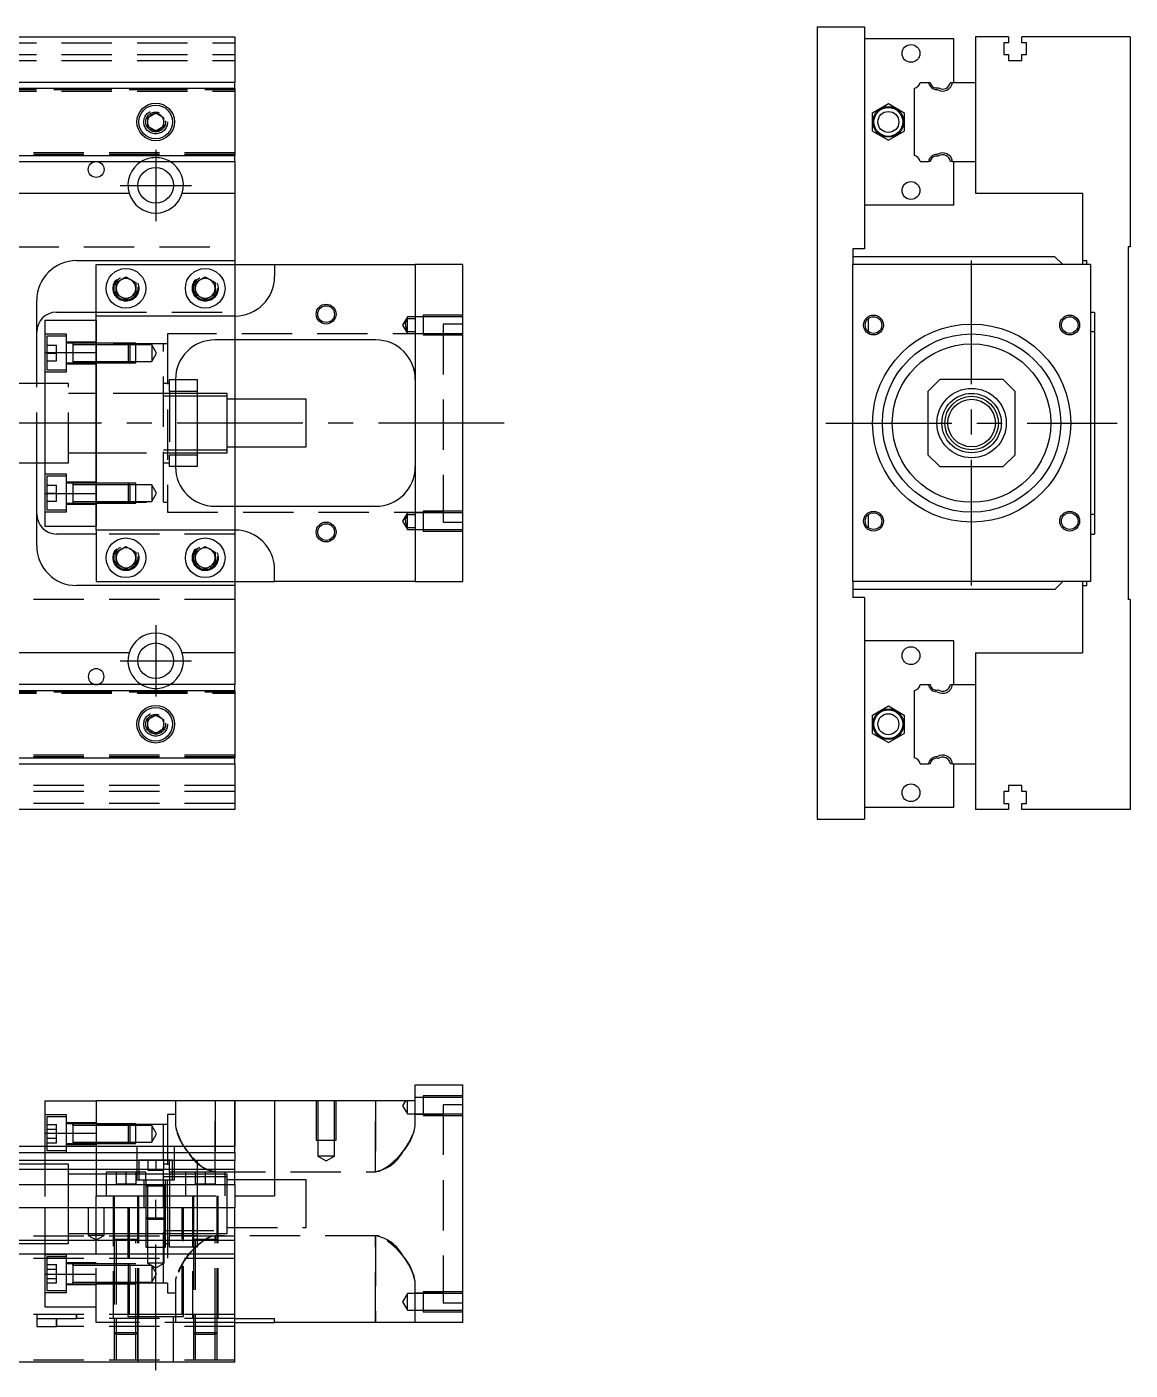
# Model space of a CAD drawing. Extents: x -20 to 746, y -277 to 102.
# Drawn here: x 467.5 to 745.9, y -239 to 100 of the extents above; entities that cross this region are included whole.
import ezdxf

# ---------------------------------------------------------------- set-up
doc = ezdxf.new("R2010")
doc.units = 0
doc.linetypes.add('CENTER', pattern=[50.8, 31.75, -6.35, 6.35, -6.35])
doc.linetypes.add('DASHED', pattern=[19.05, 12.7, -6.35])
doc.layers.get('0').update_dxf_attribs({"linetype": 'CONTINUOUS'})
doc.layers.add('CENTER', color=1, linetype='CENTER')

msp = doc.modelspace()

# ---------------------------------------------------------------- linework, layer by layer
at = {"color": 7, "linetype": 'CONTINUOUS'}
for p, q in [((666.86, 100), (678.86, 100)), ((666.86, 100), (666.86, -100)), ((678.86, 100), (678.86, 44)), ((360, 97.5), (520, 97.5)), ((520, 97.5), (520, 86)), ((701.36, 97), (678.86, 97)), ((701.36, 86), (701.36, 97)), ((706.86, 97.5), (706.86, 86)), ((715.16, 97.5), (706.86, 97.5)), ((715.16, 96), (714.01, 96)), ((714.01, 96), (714.01, 93)), ((715.16, 97.5), (715.16, 96)), ((718.56, 96), (718.56, 97.5)), ((745.86, 97.5), (718.56, 97.5)), ((719.71, 96), (718.56, 96)), ((719.71, 93), (719.71, 96)), ((745.86, 97.5), (745.86, 44.5)), ((714.01, 93), (715.16, 93)), ((715.16, 93), (715.16, 91.5)), ((718.56, 91.5), (718.56, 93)), ((718.56, 93), (719.71, 93)), ((715.16, 91.5), (718.56, 91.5)), ((520, 86), (360, 86)), ((520, 84.460392), (520, 86)), ((692.899608, 86), (694.98154, 86)), ((694.98154, 86), (695.38668, 86)), ((700.537372, 86), (701.041934, 86)), ((701.041934, 86), (706.86, 86)), ((706.86, 86), (706.86, 66)), ((706.86, 86), (706.86, 66)), ((520, 84.460392), (360, 84.460392)), ((520, 84.460392), (520, 67.539608)), ((691.36, 84.460392), (691.36, 67.539608)), ((498, 77.1547), (500, 78.309402)), ((500, 78.309402), (502, 77.1547)), ((680.860002, 78.309401), (684.860002, 80.618802)), ((680.860002, 73.690599), (680.860002, 78.309401)), ((684.860002, 80.618802), (688.860002, 78.309401)), ((688.860002, 78.309401), (688.860002, 73.690599)), ((498, 74.8453), (498, 77.1547)), ((500, 73.690598), (498, 74.8453)), ((502, 74.8453), (500, 73.690598)), ((502, 77.1547), (502, 74.8453)), ((680.860002, 73.690599), (684.860002, 71.381198)), ((684.860002, 71.381198), (688.860002, 73.690599)), ((360, 67.539608), (520, 67.539608)), ((360, 66), (520, 66)), ((520, 66), (520, 67.539608)), ((520, 66), (520, 58)), ((692.899608, 66), (694.98154, 66)), ((695.38668, 66), (694.98154, 66)), ((701.041934, 66), (700.537372, 66)), ((701.041934, 66), (706.86, 66)), ((701.36, 55), (701.36, 66)), ((706.86, 66), (706.86, 58)), ((386.708204, 58), (493.291796, 58)), ((506.708204, 58), (520, 58)), ((520, 58), (520, 41)), ((706.86, 58), (733.86, 58)), ((733.86, 58), (733.86, 41)), ((701.36, 55), (678.86, 55)), ((745.86, 44.5), (745.36, 44.5)), ((745.36, 44.5), (745.36, -44.5)), ((480, 41), (520, 41)), ((520, 41), (520, 40)), ((678.86, 44), (675.86, 44)), ((675.86, 44), (675.86, 40)), ((726.86, 42), (675.86, 42)), ((728.86, 40), (726.86, 42)), ((733.86, 41), (734.86, 41)), ((733.86, 41), (733.86, 40)), ((734.86, 41), (734.86, 40)), ((485, 27), (485, 40)), ((485, 40), (530, 40)), ((530, 40), (530, 37)), ((530, 40), (565.5, 40)), ((565.5, 40), (565.5, -40)), ((577.5, 40), (565.5, 40)), ((577.5, -40), (577.5, 40)), ((675.86, -40), (675.86, 40)), ((735.86, 40), (675.86, 40)), ((735.86, 40), (735.86, -40)), ((490, 35.443376), (492.5, 36.886752)), ((490, 32.556624), (490, 35.443376)), ((492.5, 36.886752), (495, 35.443376)), ((495, 35.443376), (495, 32.556624)), ((510, 35.443376), (512.5, 36.886752)), ((510, 32.556624), (510, 35.443376)), ((512.5, 36.886752), (515, 35.443376)), ((515, 35.443376), (515, 32.556624)), ((470, 10), (470, 31)), ((492.5, 31.113248), (490, 32.556624)), ((495, 32.556624), (492.5, 31.113248)), ((512.5, 31.113248), (510, 32.556624)), ((515, 32.556624), (512.5, 31.113248)), ((475, 28), (485, 28)), ((735.86, 28), (736.86, 28)), ((736.86, 28), (736.86, -28)), ((472, 26), (485, 26)), ((472, 26), (472, 17.78342)), ((485, 17.78342), (485, 27)), ((520, 27), (485, 27)), ((679.86, 23.06222), (679.86, 26.435254)), ((555.5, 21), (515, 21)), ((520, 21), (520, 6)), ((736.86, 23), (735.86, 23)), ((472, 17.78342), (472, -17.78342)), ((472, 17.78342), (485, 17.78342)), ((485, 17.78342), (485, -17.78342)), ((485, -17.78342), (485, 17.78342)), ((505, 11), (510.5, 11)), ((505, 11), (505, -11)), ((510.5, 11), (510.5, 8)), ((697.86, 11), (694.86, 8)), ((713.86, 11), (697.86, 11)), ((716.86, 8), (713.86, 11)), ((472, 10), (463, 10)), ((510.5, 8), (505, 8)), ((510.5, 8), (510.5, -8)), ((518, 7.5), (510.5, 7.5)), ((518, -7.5), (518, 7.5)), ((694.86, 8), (694.86, -8)), ((716.86, -8), (716.86, 8)), ((518, 6.75), (510.5, 6.75)), ((538, 6), (518, 6)), ((538, -6), (538, 6)), ((510.5, -6.75), (518, -6.75)), ((518, -6), (538, -6)), ((520, -6), (520, -21)), ((463, -10), (472, -10)), ((470, -31), (470, -10)), ((505, -8), (510.5, -8)), ((510.5, -7.5), (518, -7.5)), ((510.5, -8), (510.5, -11)), ((694.86, -8), (697.86, -11)), ((713.86, -11), (716.86, -8)), ((510.5, -11), (505, -11)), ((697.86, -11), (713.86, -11)), ((472, -17.78342), (472, -26)), ((472, -17.78342), (485, -17.78342)), ((485, -27), (485, -17.78342)), ((515, -21), (555.5, -21)), ((679.86, -26.435254), (679.86, -23.06222)), ((735.86, -23), (736.86, -23)), ((472, -26), (485, -26)), ((520, -27), (485, -27)), ((485, -27), (485, -40)), ((485, -28), (475, -28)), ((735.86, -28), (736.86, -28)), ((490, -32.556624), (492.5, -31.113248)), ((490, -35.443376), (490, -32.556624)), ((492.5, -31.113248), (495, -32.556624)), ((495, -32.556624), (495, -35.443376)), ((510, -32.556624), (512.5, -31.113248)), ((510, -35.443376), (510, -32.556624)), ((512.5, -31.113248), (515, -32.556624)), ((515, -32.556624), (515, -35.443376)), ((492.5, -36.886752), (490, -35.443376)), ((495, -35.443376), (492.5, -36.886752)), ((512.5, -36.886752), (510, -35.443376)), ((515, -35.443376), (512.5, -36.886752)), ((530, -40), (530, -37)), ((485, -40), (530, -40)), ((520, -40), (520, -41)), ((565.5, -40), (530, -40)), ((565.5, -40), (577.5, -40)), ((675.86, -40), (675.86, -44)), ((735.86, -40), (675.86, -40)), ((726.86, -42), (728.86, -40)), ((733.86, -40), (733.86, -41)), ((734.86, -40), (734.86, -41)), ((520, -41), (480, -41)), ((520, -41), (520, -58)), ((726.86, -42), (675.86, -42)), ((678.86, -44), (675.86, -44)), ((678.86, -44), (678.86, -100)), ((733.86, -41), (733.86, -58)), ((733.86, -41), (734.86, -41)), ((745.86, -44.5), (745.36, -44.5)), ((745.86, -44.5), (745.86, -97.5)), ((701.36, -55), (678.86, -55)), ((701.36, -66), (701.36, -55)), ((493.291796, -58), (386.708204, -58)), ((520, -58), (506.708204, -58)), ((520, -58), (520, -66)), ((706.86, -58), (706.86, -66)), ((706.86, -58), (733.86, -58)), ((520, -66), (360, -66)), ((520, -67.539608), (360, -67.539608)), ((520, -67.539608), (520, -66)), ((520, -67.539608), (520, -84.460392)), ((691.36, -67.539608), (691.36, -84.460392)), ((692.899608, -66), (694.98154, -66)), ((694.98154, -66), (695.38668, -66)), ((700.537372, -66), (701.041934, -66)), ((701.041934, -66), (706.86, -66)), ((706.86, -66), (706.86, -86)), ((706.86, -66), (706.86, -86)), ((498, -74.8453), (500, -73.690598)), ((500, -73.690598), (502, -74.8453)), ((680.860002, -73.690599), (684.860002, -71.381198)), ((680.860002, -78.309401), (680.860002, -73.690599)), ((684.860002, -71.381198), (688.860002, -73.690599)), ((688.860002, -73.690599), (688.860002, -78.309401)), ((498, -77.1547), (498, -74.8453)), ((500, -78.309402), (498, -77.1547)), ((502, -77.1547), (500, -78.309402)), ((502, -74.8453), (502, -77.1547)), ((680.860002, -78.309401), (684.860002, -80.618802)), ((684.860002, -80.618802), (688.860002, -78.309401)), ((360, -84.460392), (520, -84.460392)), ((520, -86), (520, -84.460392)), ((360, -86), (520, -86)), ((520, -86), (520, -97.5)), ((692.899608, -86), (694.98154, -86)), ((695.38668, -86), (694.98154, -86)), ((701.041934, -86), (700.537372, -86)), ((701.041934, -86), (706.86, -86)), ((701.36, -97), (701.36, -86)), ((706.86, -86), (706.86, -97.5)), ((718.56, -91.5), (715.16, -91.5)), ((715.16, -91.5), (715.16, -93)), ((718.56, -93), (718.56, -91.5)), ((715.16, -93), (714.01, -93)), ((714.01, -93), (714.01, -96)), ((719.71, -93), (718.56, -93)), ((719.71, -96), (719.71, -93)), ((520, -97.5), (360, -97.5)), ((701.36, -97), (678.86, -97)), ((715.16, -97.5), (706.86, -97.5)), ((714.01, -96), (715.16, -96)), ((715.16, -96), (715.16, -97.5)), ((718.56, -97.5), (718.56, -96)), ((718.56, -96), (719.71, -96)), ((745.86, -97.5), (718.56, -97.5)), ((666.86, -100), (678.86, -100)), ((565.5, -171.03), (565.5, -167.03)), ((565.5, -167.03), (577.5, -167.03)), ((577.5, -227.03), (577.5, -167.03)), ((472, -171.03), (485, -171.03)), ((472, -171.03), (472, -179.24658)), ((520, -171.03), (485, -171.03)), ((485, -171.03), (485, -182.53)), ((520, -182.53), (520, -171.03)), ((530, -171.03), (520, -171.03)), ((530, -171.03), (530, -195.03)), ((565.5, -171.03), (530, -171.03)), ((472, -179.24658), (485, -179.24658)), ((472, -179.24658), (472, -182.53)), ((353.5, -182.53), (520, -182.53)), ((520, -184.069608), (520, -182.53)), ((353.5, -184.069608), (520, -184.069608)), ((520, -186.15154), (353.5, -186.15154)), ((520, -184.069608), (520, -186.15154)), ((520, -188.366666), (520, -186.15154)), ((520, -188.366666), (353.5, -188.366666)), ((520, -192.211934), (520, -188.366666)), ((353.5, -192.211934), (520, -192.211934)), ((520, -192.211934), (520, -198.03)), ((520, -195.03), (530, -195.03)), ((520, -198.03), (0, -198.03)), ((520, -206.33), (520, -198.03)), ((520, -206.33), (0, -206.33)), ((520, -209.73), (520, -206.33)), ((520, -209.73), (0, -209.73)), ((520, -237.03), (520, -209.73)), ((520, -226.03), (530, -226.03)), ((520, -227.03), (530, -227.03)), ((530, -227.03), (530, -226.03)), ((577.5, -227.03), (530, -227.03)), ((520, -237.03), (0, -237.03))]:
    msp.add_line(p, q, dxfattribs=at)
at = {"color": 3, "linetype": 'DASHED'}
for p, q in [((0, 96), (520, 96)), ((0, 93), (520, 93)), ((0, 91.5), (520, 91.5)), ((0, 84.2), (520, 84.2)), ((0, 83.8), (520, 83.8)), ((360, 84.204452), (520, 84.204452)), ((502.483582, 76.286038), (502.5, 76)), ((520, 68.2), (0, 68.2)), ((520, 67.8), (0, 67.8)), ((520, 67.795548), (360, 67.795548)), ((5.640312, 44.5), (520, 44.5)), ((520, 40), (520, 28)), ((495.477798, 34.364306), (495.5, 34)), ((509.5, 34), (509.520026, 34.346056)), ((485, 28), (520, 28)), ((520, 28), (520, 27)), ((567.5, 27.248732), (567.5, 22.248742)), ((577.5, 27.248732), (567.5, 27.248732)), ((485, 26), (485, 17.78342)), ((520, 27), (520, 21)), ((563.5, 26.848738), (562.287564, 24.748738)), ((562.287564, 24.748738), (563.5, 22.648738)), ((563.016436, 24.911344), (563.060666, 25.226886)), ((563.060666, 25.226886), (563.163852, 25.611128)), ((563.163852, 25.611128), (563.302956, 25.985522)), ((563.302956, 25.985522), (563.5, 26.435254)), ((563.5, 26.435254), (563.5, 26.848738)), ((567.5, 26.848738), (563.5, 26.848738)), ((563.5, 23.06222), (563.5, 26.435794)), ((563.5, 26.435254), (565.5, 26.435254)), ((577.5, 26.848738), (567.5, 26.848738)), ((572.5, 25), (572.5, -25)), ((577.5, 25), (572.5, 25)), ((477.5, 22.42767), (472, 22.42767)), ((472.5, 21.92767), (472.5, 13.42767)), ((477.5, 21.92767), (472.5, 21.92767)), ((477.5, 12.92767), (477.5, 22.42767)), ((485, 20.42767), (477.5, 20.42767)), ((503, 22.5), (503, -22.5)), ((572.5, 22.5), (503, 22.5)), ((563.5, 22.648738), (563.5, 23.06222)), ((565.5, 23.06222), (563.5, 23.06222)), ((563.5, 22.648738), (567.5, 22.648738)), ((567.5, 22.648738), (577.5, 22.648738)), ((567.5, 22.248742), (577.5, 22.248742)), ((472.5, 19.67767), (475, 19.67767)), ((472.5, 17.67767), (475, 17.67767)), ((475, 17.67767), (475, 19.67767)), ((475, 15.67767), (475, 17.67767)), ((479.1, 20.17767), (477.5, 20.17767)), ((479.1, 20.17767), (479.095, 20.17767)), ((479.1, 20.17767), (479.1, 19.92022)), ((479.105, 20.17767), (479.1, 20.17767)), ((484.99998, 20.17767), (479.1, 20.17767)), ((479.1, 19.92022), (479.1, 15.435068)), ((484.99998, 19.77767), (479.1, 19.77767)), ((493.1, 20.17767), (485, 20.17767)), ((493.1, 20.177664), (485, 20.177664)), ((502, 20), (485, 20)), ((493.5, 19.77767), (485, 19.77767)), ((493.1, 15.17767), (493.1, 20.17767)), ((493.5, 19.77767), (493.1, 20.17767)), ((495, 20.177664), (493.10002, 20.177664)), ((493.5, 19.77767), (493.5, 15.57767)), ((495, 19.77767), (493.50002, 19.77767)), ((495, 15.177674), (495, 20.177664)), ((499, 19.77767), (495, 19.77767)), ((499, 19.77767), (499, 15.57767)), ((500.212436, 17.67767), (499, 19.77767)), ((499, 15.57767), (500.212436, 17.67767)), ((502, -20), (502, 20)), ((503, 20), (502, 20)), ((472.5, 15.67767), (475, 15.67767)), ((477.5, 15.17767), (479.1, 15.17767)), ((477.5, 14.92767), (485, 14.92767)), ((479.095, 15.17767), (479.1, 15.17767)), ((479.1, 15.57767), (484.99998, 15.57767)), ((479.1, 15.435068), (479.1, 15.17767)), ((479.1, 15.17767), (479.105, 15.17767)), ((479.1, 15.17767), (484.99998, 15.17767)), ((485, 15.57767), (493.5, 15.57767)), ((485, 15.177674), (493.1, 15.177674)), ((485, 15.17767), (493.1, 15.17767)), ((493.1, 15.17767), (493.5, 15.57767)), ((493.10002, 15.177674), (495, 15.177674)), ((493.50002, 15.57767), (495, 15.57767)), ((495, 15.57767), (499, 15.57767)), ((472, 12.92767), (477.5, 12.92767)), ((472.5, 13.42767), (477.5, 13.42767)), ((503.5, 11), (505, 11)), ((503.5, 8), (503.5, 11)), ((470, -10), (470, 10)), ((478, 10), (472, 10)), ((478, -10), (478, 10)), ((485, 7.5), (478, 7.5)), ((502, 7.5), (485, 7.5)), ((502, 7.5), (501.995, 7.5)), ((503.5, 10), (502, 10)), ((503.5, 7.5), (502, 7.5)), ((502.005, 7.5), (502, 7.5)), ((503.5, 8), (503.5, -8)), ((505, 8), (503.5, 8)), ((505, 7.5), (503.5, 7.5)), ((510.5, 7.5), (505, 7.5)), ((503.5, 6.75), (502, 6.75)), ((505, 6.75), (503.5, 6.75)), ((510.5, 6.75), (505, 6.75)), ((520, 6), (520, -6)), ((502, -6.75), (503.5, -6.75)), ((503.5, -6.75), (505, -6.75)), ((505, -6.75), (510.5, -6.75)), ((472, -10), (478, -10)), ((478, -7.5), (485, -7.5)), ((485, -7.5), (502, -7.5)), ((501.995, -7.5), (502, -7.5)), ((502, -7.5), (503.5, -7.5)), ((502, -7.5), (502.005, -7.5)), ((502, -10), (503.5, -10)), ((503.5, -7.5), (505, -7.5)), ((503.5, -8), (505, -8)), ((503.5, -11), (503.5, -8)), ((505, -7.5), (510.5, -7.5)), ((477.5, -12.92767), (472, -12.92767)), ((472.5, -13.42767), (472.5, -21.92767)), ((477.5, -13.42767), (472.5, -13.42767)), ((477.5, -22.42767), (477.5, -12.92767)), ((505, -11), (503.5, -11)), ((472.5, -15.67767), (475, -15.67767)), ((475, -17.67767), (475, -15.67767)), ((485, -14.92767), (477.5, -14.92767)), ((479.1, -15.17767), (477.5, -15.17767)), ((479.1, -15.17767), (479.095, -15.17767)), ((479.1, -15.17767), (479.1, -15.435118)), ((479.105, -15.17767), (479.1, -15.17767)), ((484.99998, -15.17767), (479.1, -15.17767)), ((479.1, -15.435118), (479.1, -19.920272)), ((484.99998, -15.57767), (479.1, -15.57767)), ((493.1, -15.17767), (485, -15.17767)), ((493.1, -15.177674), (485, -15.177674)), ((493.5, -15.57767), (485, -15.57767)), ((493.1, -20.17767), (493.1, -15.17767)), ((493.5, -15.57767), (493.1, -15.17767)), ((495, -15.177674), (493.10002, -15.177674)), ((493.5, -15.57767), (493.5, -19.77767)), ((495, -15.57767), (493.50002, -15.57767)), ((495, -20.177664), (495, -15.177674)), ((499, -15.57767), (495, -15.57767)), ((499, -15.57767), (499, -19.77767)), ((500.212436, -17.67767), (499, -15.57767)), ((472.5, -17.67767), (475, -17.67767)), ((472.5, -19.67767), (475, -19.67767)), ((475, -19.67767), (475, -17.67767)), ((477.5, -20.17767), (479.1, -20.17767)), ((479.095, -20.17767), (479.1, -20.17767)), ((479.1, -19.77767), (484.99998, -19.77767)), ((479.1, -19.920272), (479.1, -20.17767)), ((479.1, -20.17767), (479.105, -20.17767)), ((479.1, -20.17767), (484.99998, -20.17767)), ((485, -17.78342), (485, -26)), ((485, -19.77767), (493.5, -19.77767)), ((485, -20), (502, -20)), ((485, -20.177664), (493.1, -20.177664)), ((485, -20.17767), (493.1, -20.17767)), ((493.1, -20.17767), (493.5, -19.77767)), ((493.10002, -20.177664), (495, -20.177664)), ((493.50002, -19.77767), (495, -19.77767)), ((495, -19.77767), (499, -19.77767)), ((499, -19.77767), (500.212436, -17.67767)), ((502, -20), (503, -20)), ((472, -22.42767), (477.5, -22.42767)), ((472.5, -21.92767), (477.5, -21.92767)), ((477.5, -20.42767), (485, -20.42767)), ((503, -22.5), (572.5, -22.5)), ((520, -21), (520, -27)), ((563.5, -22.648738), (562.287564, -24.748738)), ((563.163852, -23.886348), (563.302956, -23.511954)), ((563.302956, -23.511954), (563.5, -23.06222)), ((563.5, -23.06222), (563.5, -22.648738)), ((567.5, -22.648738), (563.5, -22.648738)), ((563.5, -26.435254), (563.5, -23.06168)), ((563.5, -23.06222), (565.5, -23.06222)), ((567.5, -22.248742), (567.5, -27.248732)), ((577.5, -22.248742), (567.5, -22.248742)), ((577.5, -22.648738), (567.5, -22.648738)), ((520, -27), (520, -28)), ((562.287564, -24.748738), (563.5, -26.848738)), ((563.016436, -24.586132), (563.060666, -24.27059)), ((563.060666, -24.27059), (563.163852, -23.886348)), ((563.5, -26.848738), (563.5, -26.435254)), ((565.5, -26.435254), (563.5, -26.435254)), ((563.5, -26.848738), (567.5, -26.848738)), ((567.5, -26.848738), (577.5, -26.848738)), ((572.5, -25), (577.5, -25)), ((520, -28), (485, -28)), ((520, -28), (520, -40)), ((567.5, -27.248732), (577.5, -27.248732)), ((495.477798, -33.635694), (495.5, -34)), ((515.477798, -33.635694), (515.5, -34)), ((520, -44.5), (5.640312, -44.5)), ((0, -67.8), (520, -67.8)), ((360, -67.795548), (520, -67.795548)), ((0, -68.2), (520, -68.2)), ((502.483582, -75.713962), (502.5, -76)), ((520, -83.8), (0, -83.8)), ((520, -84.2), (0, -84.2)), ((520, -84.204452), (360, -84.204452)), ((520, -91.5), (0, -91.5)), ((520, -93), (0, -93)), ((520, -96), (0, -96)), ((505, -171.03), (505, -177.402214)), ((515, -188.952252), (515, -171.03)), ((515, -171.03), (515, -188.952252)), ((520, -171.03), (520, -182.53)), ((540.500006, -171.03), (540.500006, -181.03)), ((540.9, -171.03), (540.9, -181.03)), ((545.1, -181.03), (545.1, -171.03)), ((545.499994, -181.03), (545.499994, -171.03)), ((555.5, -171.03), (555.5, -188.952252)), ((555.5, -188.952252), (555.5, -171.03)), ((563.009982, -171.03), (562.287564, -172.281262)), ((562.287564, -172.281262), (563.5, -174.381262)), ((563.5, -174.381262), (563.5, -171.03)), ((567.5, -170.181262), (565.5, -170.181262)), ((565.5, -177.402214), (565.5, -171.03)), ((567.5, -169.781268), (567.5, -174.781258)), ((577.5, -169.781268), (567.5, -169.781268)), ((577.5, -170.181262), (567.5, -170.181262)), ((572.5, -172.03), (572.5, -222.03)), ((577.5, -172.03), (572.5, -172.03)), ((477.5, -174.60233), (472, -174.60233)), ((472.5, -175.10233), (472.5, -179.35233)), ((477.5, -175.10233), (472.5, -175.10233)), ((477.5, -179.35233), (477.5, -174.60233)), ((503, -174.53), (503, -191.03)), ((505, -174.53), (503, -174.53)), ((563.5, -174.381262), (567.5, -174.381262)), ((572.5, -174.53), (565.5, -174.53)), ((567.5, -174.381262), (577.5, -174.381262)), ((567.5, -174.781258), (577.5, -174.781258)), ((472.5, -177.04293), (475, -177.04293)), ((472.5, -178.19763), (475, -178.19763)), ((472.5, -179.35233), (472.5, -182.53)), ((475, -178.19763), (475, -177.04293)), ((475, -180.507032), (475, -178.19763)), ((485, -176.60233), (477.5, -176.60233)), ((479.1, -176.85233), (477.5, -176.85233)), ((477.5, -184.10233), (477.5, -179.35233)), ((479.1, -176.85233), (479.095, -176.85233)), ((479.1, -176.852326), (479.1, -176.853182)), ((479.1, -176.85233), (479.1, -177.10978)), ((479.1, -177.109798), (479.1, -176.85233)), ((484.99998, -176.85233), (479.1, -176.85233)), ((479.105, -176.85233), (479.1, -176.85233)), ((479.1, -177.10978), (479.1, -179.35233)), ((484.99998, -177.25233), (479.1, -177.25233)), ((479.1, -179.2023), (479.1, -179.48317)), ((479.1, -179.35233), (479.1, -181.119324)), ((493.1, -176.85233), (485, -176.85233)), ((493.100006, -176.852336), (485, -176.852336)), ((493.27767, -177.03), (485, -177.03)), ((493.5, -177.25233), (485, -177.25233)), ((493.1, -179.35233), (493.1, -176.85233)), ((493.5, -177.25233), (493.1, -176.85233)), ((493.1, -181.85233), (493.1, -179.35233)), ((495, -176.852336), (493.10002, -176.852336)), ((495, -177.03), (493.27767, -177.03)), ((493.5, -177.25233), (493.5, -181.45233)), ((495, -177.25233), (493.50002, -177.25233)), ((495, -181.852326), (495, -176.852336)), ((502, -177.03), (495, -177.03)), ((499, -177.25233), (495, -177.25233)), ((499, -177.25233), (499, -181.45233)), ((500.212436, -179.35233), (499, -177.25233)), ((499, -181.45233), (500.212436, -179.35233)), ((502, -186.03), (502, -177.03)), ((503, -177.03), (502, -177.03)), ((472, -182.53), (472, -198.03)), ((472.5, -180.507032), (475, -180.507032)), ((472.5, -181.661732), (475, -181.661732)), ((472.5, -182.53), (472.5, -183.60233)), ((475, -181.661732), (475, -180.507032)), ((477.5, -181.85233), (479.1, -181.85233)), ((477.5, -182.10233), (485, -182.10233)), ((479.095, -181.85233), (479.1, -181.85233)), ((479.1, -181.119324), (479.1, -181.594932)), ((479.1, -181.119328), (479.1, -181.852336)), ((479.1, -181.45233), (484.99998, -181.45233)), ((479.1, -181.594932), (479.1, -181.85233)), ((479.1, -181.85233), (484.99998, -181.85233)), ((479.1, -181.85233), (479.105, -181.85233)), ((485, -181.45233), (493.5, -181.45233)), ((485, -181.852326), (493.1, -181.852326)), ((485, -181.85233), (493.1, -181.85233)), ((485, -182.53), (485, -195.03)), ((493.1, -181.85233), (493.5, -181.45233)), ((493.10002, -181.852326), (495, -181.852326)), ((493.50002, -181.45233), (495, -181.45233)), ((495, -181.45233), (499, -181.45233)), ((495.25, -182.53), (495.25, -191.03)), ((504.75, -191.03), (504.75, -182.53)), ((540.500006, -181.03), (545.499994, -181.03)), ((540.9, -181.03), (540.9, -185.03)), ((545.1, -185.03), (545.1, -181.03)), ((472, -184.10233), (477.5, -184.10233)), ((472.5, -183.60233), (477.5, -183.60233)), ((504.25, -186.03), (495.75, -186.03)), ((495.75, -186.03), (495.75, -191.03)), ((498, -186.03), (498, -188.53)), ((500, -186.03), (500, -188.53)), ((502, -186.03), (502, -188.53)), ((503.5, -189.03), (503.5, -186.03)), ((504.25, -186.03), (510.5, -186.03)), ((504.25, -191.03), (504.25, -186.03)), ((510.5, -186.03), (510.5, -189.03)), ((543, -185.03), (540.9, -185.03)), ((540.9, -185.03), (543, -186.242436)), ((545.1, -185.03), (543, -185.03)), ((543, -186.242436), (545.1, -185.03)), ((472, -187.03), (463, -187.03)), ((478, -187.03), (472, -187.03)), ((478, -197.03), (478, -187.03)), ((485, -189.53), (478, -189.53)), ((487.5, -189.53), (485, -189.53)), ((495.75, -189.03), (487.5, -189.03)), ((487.5, -189.03), (487.5, -195.03)), ((495.75, -189.53), (487.5, -189.53)), ((490, -189.03), (490, -192.03)), ((492.5, -189.03), (492.5, -192.03)), ((495, -189.03), (495, -192.03)), ((497.5, -189.03), (495.75, -189.03)), ((497.5, -189.53), (495.75, -189.53)), ((497.5, -191.03), (497.5, -189.03)), ((502, -189.53), (497.5, -189.53)), ((498, -188.53), (500, -188.53)), ((500, -188.53), (502, -188.53)), ((502, -189.53), (501.995, -189.53)), ((503.5, -187.03), (502, -187.03)), ((502, -191.03), (502, -188.53)), ((502.005, -189.53), (502, -189.53)), ((503.5, -189.53), (502, -189.53)), ((504.25, -189.03), (503.5, -189.03)), ((503.5, -189.03), (503.5, -191.03)), ((504.25, -189.53), (503.5, -189.53)), ((507.5, -189.03), (504.25, -189.03)), ((507.5, -189.53), (504.25, -189.53)), ((517.5, -189.03), (507.5, -189.03)), ((507.5, -189.03), (507.5, -195.03)), ((510.5, -189.53), (507.5, -189.53)), ((510, -189.03), (510, -192.03)), ((510.5, -189.03), (510.5, -195.03)), ((517.5, -189.53), (510.5, -189.53)), ((512.5, -189.03), (512.5, -192.03)), ((515, -188.952252), (555.5, -188.952252)), ((515, -189.03), (515, -192.03)), ((517.5, -195.03), (517.5, -189.03)), ((518, -189.53), (517.5, -189.53)), ((518, -195.03), (518, -189.53)), ((555.847748, -188.936468), (555.5, -188.952252)), ((556.192382, -188.890138), (555.847748, -188.936468)), ((556.427222, -188.841004), (556.192382, -188.890138)), ((490, -192.03), (492.5, -192.03)), ((492.5, -192.03), (495, -192.03)), ((495.25, -191.03), (504.75, -191.03)), ((497, -191.03), (497, -198.03)), ((497.5, -191.03), (497.5, -192.63)), ((497.5, -192.625), (497.5, -192.63)), ((497.5, -192.63), (497.757448, -192.63)), ((497.757468, -192.63), (497.5, -192.63)), ((497.5, -192.63), (497.5, -198.02998)), ((497.5, -192.63), (497.5, -192.635)), ((502.242552, -192.63), (497.757468, -192.63)), ((497.9, -192.63), (497.9, -198.02998)), ((503.5, -190.28), (502, -190.28)), ((502, -192.628864), (502, -191.03)), ((502, -195.03), (502, -192.628864)), ((502.1, -198.02998), (502.1, -192.63)), ((502.5, -192.63), (502.242552, -192.63)), ((502.242602, -192.63), (502.5, -192.63)), ((502.5, -192.63), (502.5, -191.03)), ((502.5, -192.63), (502.5, -192.625)), ((502.5, -198.02998), (502.5, -192.63)), ((502.5, -192.635), (502.5, -192.63)), ((503, -198.03), (503, -191.03)), ((504.25, -190.28), (503.5, -190.28)), ((503.5, -191.03), (503.5, -195.03)), ((507.5, -190.28), (504.25, -190.28)), ((510.5, -190.28), (507.5, -190.28)), ((510, -192.03), (512.5, -192.03)), ((517.5, -190.28), (510.5, -190.28)), ((512.5, -192.03), (515, -192.03)), ((518, -190.28), (517.5, -190.28)), ((520, -191.03), (518, -191.03)), ((530, -191.03), (520, -191.03)), ((538, -191.03), (530, -191.03)), ((538, -197.03), (538, -191.03)), ((485, -198.03), (485, -195.03)), ((485, -195.03), (497.5, -195.03)), ((489.25, -195.03), (489.25, -226.03)), ((489.5, -195.03), (489.5, -198.03)), ((495.5, -206.035), (495.5, -195.03)), ((495.75, -226.03), (495.75, -195.03)), ((497.5, -195.03), (497.9, -195.03)), ((497.9, -195.03), (502.1, -195.03)), ((502, -197.03), (502, -195.03)), ((502.1, -195.03), (502.5, -195.03)), ((502.5, -195.03), (520, -195.03)), ((503.5, -195.03), (503.5, -205.03)), ((509.25, -195.03), (509.25, -226.03)), ((509.5, -195.03), (509.5, -206.035)), ((510.5, -195.03), (510.5, -205.03)), ((515.5, -206.035), (515.5, -195.03)), ((515.75, -226.03), (515.75, -195.03)), ((518, -197.03), (518, -195.03)), ((472, -198.03), (472, -206.33)), ((478, -198.03), (478, -197.03)), ((478, -206.33), (478, -198.03)), ((483, -198.03), (483, -205.03)), ((485, -206.33), (485, -198.03)), ((487, -205.03), (487, -198.03)), ((489.5, -198.03), (489.5, -206.03)), ((493, -198.03), (493, -225.53)), ((493.291796, -198.03), (493.291796, -225.03)), ((497.5, -198.03), (497.5, -200.63)), ((497.500006, -198.03), (497.500006, -200.630006)), ((497.9, -198.03), (497.9, -201.03)), ((502, -217.03), (502, -197.03)), ((502.1, -201.03), (502.1, -198.03)), ((502.499994, -200.630006), (502.499994, -198.03)), ((502.5, -200.63), (502.5, -198.03)), ((503, -198.03), (503, -219.53)), ((506.708204, -225.03), (506.708204, -198.03)), ((507, -225.53), (507, -198.03)), ((518, -204.53), (518, -197.03)), ((538, -203.03), (538, -197.03)), ((497.5, -200.63), (502.5, -200.63)), ((497.5, -200.63), (497.9, -201.03)), ((497.500006, -200.63002), (497.500006, -206.33)), ((502.1, -201.03), (497.9, -201.03)), ((497.9, -201.03002), (497.9, -208.03)), ((502.1, -201.03), (502.5, -200.63)), ((502.1, -208.03), (502.1, -201.03002)), ((502.499994, -206.33), (502.499994, -200.63002)), ((518, -203.03), (538, -203.03)), ((520, -205.18), (0, -205.18)), ((472, -206.33), (472, -209.73)), ((478, -204.53), (485, -204.53)), ((478, -207.03), (478, -206.33)), ((487, -205.03), (483, -205.03)), ((483, -205.03), (485, -206.1847)), ((485, -204.53), (489.5, -204.53)), ((485, -206.1847), (487, -205.03)), ((485, -209.73), (485, -206.33)), ((495.500006, -206.03), (489.499994, -206.03)), ((495.500006, -206.03), (489.499994, -206.03)), ((489.5, -204.53), (502.005, -204.53)), ((489.5, -206.025), (489.5, -206.03)), ((489.849602, -206.03), (489.5, -206.03)), ((489.5, -206.03), (489.5, -206.33)), ((489.5, -206.03), (489.5, -206.035)), ((489.5, -206.33), (489.5, -209.73)), ((490, -206.03), (490, -206.33)), ((490, -206.33), (490, -209.73)), ((495, -226.02998), (495, -206.03)), ((495.5, -206.03), (495.15035, -206.03)), ((495.5, -226.02998), (495.5, -206.025)), ((497.500006, -206.33), (497.500006, -208.03)), ((501.995, -204.53), (510.5, -204.53)), ((502, -203.78), (518, -203.78)), ((502.005, -204.53), (510.5, -204.53)), ((502.499994, -208.03), (502.499994, -206.33)), ((503.5, -205.03), (510.5, -205.03)), ((503.5, -208.03), (503.5, -205.03)), ((509.5, -206.025), (509.5, -226.02998)), ((509.5, -206.03), (509.84965, -206.03)), ((509.849602, -206.03), (509.5, -206.03)), ((515.15035, -206.03), (509.849602, -206.03)), ((510, -206.03), (510, -226.02998)), ((510.5, -204.53), (518, -204.53)), ((510.5, -205.03), (510.5, -208.03)), ((514.072778, -205.218996), (514.258914, -205.178876)), ((515, -205.107748), (514.255708, -205.17949)), ((514.258914, -205.178876), (515, -205.107748)), ((555.5, -205.107748), (515, -205.107748)), ((515, -206.02998), (515, -205.107748)), ((515, -205.107748), (515, -206.02998)), ((515, -226.02998), (515, -206.03)), ((515.150204, -206.03), (515.5, -206.03)), ((515.5, -206.03), (515.15035, -206.03)), ((515.5, -226.02998), (515.5, -206.025)), ((555.5, -205.107748), (555.5, -227.03)), ((555.5, -227.03), (555.5, -205.107748)), ((555.847748, -205.123532), (555.5, -205.107748)), ((556.192382, -205.169862), (555.847748, -205.123532)), ((556.427222, -205.218996), (556.192382, -205.169862)), ((463.291796, -207.03), (472, -207.03)), ((472, -207.03), (476.708204, -207.03)), ((472, -209.73), (472, -214.81342)), ((477.5, -209.95767), (472, -209.95767)), ((476.708204, -207.03), (478, -207.03)), ((477.5, -214.70767), (477.5, -209.95767)), ((485, -226.03), (485, -209.73)), ((489.5, -209.73), (489.5, -226.02998)), ((490, -209.73), (490, -226.02998)), ((497.500006, -208.03), (502.499994, -208.03)), ((497.9, -208.03), (497.9, -212.03)), ((502, -207.03), (503.5, -207.03)), ((502.1, -212.03), (502.1, -208.03)), ((510.5, -208.03), (503.5, -208.03)), ((520, -210.88), (0, -210.88)), ((472.5, -210.45767), (472.5, -214.70767)), ((476.708204, -210.45767), (472.5, -210.45767)), ((472.5, -212.398268), (475, -212.398268)), ((472.5, -213.552968), (475, -213.552968)), ((475, -213.552968), (475, -212.398268)), ((475, -215.86237), (475, -213.552968)), ((477.5, -210.45767), (476.708204, -210.45767)), ((485, -211.95767), (477.5, -211.95767)), ((479.1, -212.20767), (477.5, -212.20767)), ((479.1, -212.20767), (479.095, -212.20767)), ((479.1, -212.207664), (479.1, -212.60767)), ((479.1, -212.20767), (479.1, -212.465118)), ((479.1, -212.465136), (479.1, -212.20767)), ((484.99998, -212.20767), (479.1, -212.20767)), ((479.105, -212.20767), (479.1, -212.20767)), ((479.1, -212.465118), (479.1, -214.70767)), ((484.99998, -212.60767), (479.1, -212.60767)), ((489.5, -212.20767), (485, -212.20767)), ((489.5, -212.207674), (485, -212.207674)), ((489.5, -212.60767), (485, -212.60767)), ((490, -212.20767), (489.5, -212.20767)), ((490, -212.207674), (489.5, -212.207674)), ((490, -212.60767), (489.5, -212.60767)), ((493.1, -212.20767), (490, -212.20767)), ((493.1, -212.207674), (490, -212.207674)), ((493.5, -212.60767), (490, -212.60767)), ((493.1, -214.70767), (493.1, -212.20767)), ((493.5, -212.60767), (493.1, -212.20767)), ((495, -212.207674), (493.10002, -212.207674)), ((493.5, -212.60767), (493.5, -214.70767)), ((495, -212.60767), (493.50002, -212.60767)), ((499, -212.60767), (495, -212.60767)), ((502.1, -212.03), (497.9, -212.03)), ((497.9, -212.03), (500, -213.242436)), ((499, -212.60767), (499, -216.80767)), ((500.212436, -214.70767), (499, -212.60767)), ((500, -213.242436), (502.1, -212.03)), ((472, -214.81342), (472, -223.03)), ((472, -214.81342), (476.708204, -214.81342)), ((472.5, -214.70767), (472.5, -218.95767)), ((472.5, -215.86237), (475, -215.86237)), ((475, -217.01707), (475, -215.86237)), ((476.708204, -214.81342), (485, -214.81342)), ((477.5, -219.45767), (477.5, -214.70767)), ((479.1, -214.565624), (479.1, -214.849714)), ((479.1, -214.70767), (479.1, -216.950272)), ((479.1, -216.80767), (479.1, -217.207674)), ((479.1, -216.80767), (484.99998, -216.80767)), ((479.1, -217.20767), (479.1, -216.95022)), ((479.1, -216.950272), (479.1, -217.20767)), ((479.1, -216.950272), (479.1, -217.20767)), ((485, -216.80767), (489.5, -216.80767)), ((489.5, -216.80767), (490, -216.80767)), ((490, -216.80767), (493.5, -216.80767)), ((493.1, -217.20767), (493.1, -214.70767)), ((493.1, -217.20767), (493.5, -216.80767)), ((493.5, -214.70767), (493.5, -216.80767)), ((493.50002, -216.80767), (495, -216.80767)), ((495, -216.80767), (499, -216.80767)), ((499, -216.80767), (500.212436, -214.70767)), ((505, -216.657786), (505, -227.03)), ((565.5, -227.03), (565.5, -216.657786)), ((472, -219.45767), (477.5, -219.45767)), ((472.5, -217.01707), (475, -217.01707)), ((472.5, -218.95767), (477.5, -218.95767)), ((477.5, -217.20767), (479.105, -217.20767)), ((477.5, -217.45767), (485, -217.45767)), ((479.095, -217.20767), (484.99998, -217.20767)), ((485, -217.03), (489.5, -217.03)), ((485, -217.207664), (489.5, -217.207664)), ((485, -217.20767), (489.5, -217.20767)), ((489.5, -217.03), (490, -217.03)), ((489.5, -217.207664), (490, -217.207664)), ((489.5, -217.20767), (490, -217.20767)), ((490, -217.03), (502, -217.03)), ((490, -217.207664), (493.1, -217.207664)), ((490, -217.20767), (493.1, -217.20767)), ((493.10002, -217.207664), (495, -217.207664)), ((502, -217.03), (503, -217.03)), ((503, -219.53), (505, -219.53)), ((563.5, -219.678738), (562.287564, -221.778738)), ((563.5, -223.878738), (563.5, -219.678738)), ((567.5, -219.678738), (563.5, -219.678738)), ((565.5, -219.53), (572.5, -219.53)), ((567.5, -219.278742), (567.5, -224.278732)), ((577.5, -219.278742), (567.5, -219.278742)), ((577.5, -219.678738), (567.5, -219.678738)), ((472, -223.03), (485, -223.03)), ((562.287564, -221.778738), (563.5, -223.878738)), ((572.5, -222.03), (577.5, -222.03)), ((520, -225.03), (0, -225.03)), ((470, -225.03), (470, -226.03)), ((470, -226.03), (480, -226.03)), ((470, -226.03), (470, -228.03)), ((475, -228.03), (475, -226.03)), ((475, -226.03), (475, -228.03)), ((480, -226.03), (480, -225.03)), ((480, -225.03), (480, -226.03)), ((520, -226.03), (480, -226.03)), ((485, -227.03), (485, -226.03)), ((515, -227.03), (485, -227.03)), ((489.5, -226.03), (489.5, -229.53)), ((489.500006, -226.03), (489.500006, -229.530006)), ((490, -226.03), (490, -230.03)), ((493, -225.53), (500, -225.53)), ((506.708204, -225.03), (493.291796, -225.03)), ((495, -230.03), (495, -226.03)), ((495.499994, -229.530006), (495.499994, -226.03)), ((495.5, -225.53), (495.5, -237.03)), ((495.5, -229.53), (495.5, -226.03)), ((500, -225.53), (507, -225.53)), ((504.5, -237.03), (504.5, -225.53)), ((509.5, -226.03), (509.5, -229.53)), ((509.500006, -226.03), (509.500006, -229.530006)), ((510, -226.03), (510, -230.03)), ((515, -230.03), (515, -226.03)), ((515.5, -227.03), (515, -227.03)), ((515.499994, -229.530006), (515.499994, -226.03)), ((515.5, -229.53), (515.5, -226.03)), ((520, -227.03), (515.5, -227.03)), ((563.5, -223.878738), (567.5, -223.878738)), ((567.5, -223.878738), (577.5, -223.878738)), ((567.5, -224.278732), (577.5, -224.278732)), ((470, -228.03), (475, -228.03)), ((520, -228.03), (475, -228.03)), ((489.5, -229.53), (495.5, -229.53)), ((489.5, -229.53), (490, -230.03)), ((489.500006, -229.53002), (489.500006, -236.53)), ((495, -230.03), (490, -230.03)), ((490, -230.03002), (490, -236.53)), ((495, -230.03), (495.5, -229.53)), ((495, -236.53), (495, -230.03002)), ((495.499994, -236.53), (495.499994, -229.53002)), ((509.5, -229.53), (515.5, -229.53)), ((509.5, -229.53), (510, -230.03)), ((509.500006, -229.53002), (509.500006, -236.53)), ((515, -230.03), (510, -230.03)), ((510, -230.03002), (510, -236.53)), ((515, -230.03), (515.5, -229.53)), ((515, -236.53), (515, -230.03002)), ((515.499994, -236.53), (515.499994, -229.53002)), ((520, -236.53), (6.499992, -236.53))]:
    msp.add_line(p, q, dxfattribs=at)
at = {"color": 7, "linetype": 'CONTINUOUS'}
for centre, radius in [((690.560002, 93.300001), 2.25), ((500, 76), 4.75), ((500, 76), 4.25), ((684.860002, 76), 3.875), ((684.860002, 76), 3.643013), ((684.860002, 76), 2.65), ((485, 64), 2), ((500, 60), 4.5), ((690.560002, 58.699999), 2.25), ((492.5, 34), 5), ((512.5, 34), 5), ((543, 27.5), 2.1), ((681.111262, 24.748738), 2.1), ((705.86, 0), 25), ((730.608738, 24.748738), 2.1), ((705.86, 0), 22.5), ((705.86, 0), 20), ((705.86, 0), 8.75), ((705.86, 0), 7.5), ((705.86, 0), 6.75), ((705.86, 0), 6), ((681.111262, -24.748738), 2.1), ((730.608738, -24.748738), 2.1), ((543, -27.5), 2.1), ((492.5, -34), 5), ((512.5, -34), 5), ((500, -60), 4.5), ((690.560002, -58.699999), 2.25), ((500, -76), 4.75), ((500, -76), 4.25), ((684.860002, -76), 3.875), ((684.860002, -76), 3.643013), ((684.860002, -76), 2.65), ((690.560002, -93.300001), 2.25)]:
    msp.add_circle(centre, radius, dxfattribs=at)
at = {"color": 3, "linetype": 'DASHED'}
for centre, radius in [((500, 76), 3), ((500, 76), 2.5), ((492.5, 34), 3.25), ((492.5, 34), 3), ((512.5, 34), 3.25), ((512.5, 34), 3), ((492.5, -34), 3.25), ((492.5, -34), 3), ((512.5, -34), 3.25), ((512.5, -34), 3), ((500, -76), 3), ((500, -76), 2.5)]:
    msp.add_circle(centre, radius, dxfattribs=at)
at = {"color": 3, "linetype": 'CONTINUOUS'}
for centre in [(543, 27.5), (681.111262, 24.748738), (730.608738, 24.748738), (681.111262, -24.748738), (730.608738, -24.748738), (543, -27.5)]:
    msp.add_circle(centre, 2.5, dxfattribs=at)
at = {"color": 7, "linetype": 'CONTINUOUS'}
for centre, radius, start, end in [((690.86, 86.5), 2.1, 283.774147, 346.225853), ((697.06, 86.3), 2.1, 188.213211, 273.73141), ((697.06, 86.3), 1.7, 190.164249, 282.916417), ((698.56, 86.3), 2.5, 236.952555, 353.107897), ((698.56, 86.3), 2, 235.944202, 351.373073), ((500, 76), 2.1, 102.24721, 137.75279), ((500, 76), 2.1, 77.75279, 102.24721), ((500, 76), 2.1, 42.24721, 77.75279), ((500, 76), 2.1, 162.24721, 180), ((500, 76), 2.1, 180, 197.75279), ((500, 76), 2.1, 137.75279, 162.24721), ((500, 76), 2.1, 197.75279, 222.24721), ((500, 76), 2.1, 222.24721, 257.75279), ((500, 76), 2.1, 282.24721, 317.75279), ((500, 76), 2.1, 17.75279, 42.24721), ((500, 76), 2.1, 317.75279, 342.24721), ((500, 76), 2.1, 342.24721, 17.75279), ((500, 76), 2.1, 257.75279, 282.24721), ((698.56, 65.7), 2.5, 6.892103, 123.047445), ((500, 60), 7, 121.002719, 196.60155), ((500, 60), 7, 343.39845, 58.997281), ((690.86, 65.5), 2.1, 13.774147, 76.225853), ((697.06, 65.7), 2.1, 86.26859, 171.786789), ((697.06, 65.7), 1.7, 77.083583, 169.835751), ((698.56, 65.7), 2, 8.626927, 124.055798), ((500, 60), 7, 196.60155, 343.39845), ((480, 31), 10, 90, 180), ((492.5, 34), 2.5, 120, 180), ((492.5, 34), 2.5, 180, 240), ((492.5, 34), 2.5, 60, 120), ((492.5, 34), 2.5, 0, 60), ((492.5, 34), 2.5, 300, 0), ((512.5, 34), 2.5, 120, 180), ((512.5, 34), 2.5, 180, 240), ((512.5, 34), 2.5, 60, 120), ((512.5, 34), 2.5, 0, 60), ((512.5, 34), 2.5, 300, 0), ((520, 37), 10, 270, 0), ((492.5, 34), 2.5, 240, 300), ((512.5, 34), 2.5, 240, 300), ((475, 23), 5, 90, 180), ((515, 11), 10, 90, 180), ((555.5, 11), 10, 0, 90), ((515, -11), 10, 180, 270), ((555.5, -11), 10, 270, 0), ((475, -23), 5, 180, 270), ((520, -37), 10, 0, 90), ((480, -31), 10, 180, 270), ((492.5, -34), 2.5, 120, 180), ((492.5, -34), 2.5, 60, 120), ((492.5, -34), 2.5, 0, 60), ((512.5, -34), 2.5, 120, 180), ((512.5, -34), 2.5, 60, 120), ((512.5, -34), 2.5, 0, 60), ((492.5, -34), 2.5, 180, 240), ((492.5, -34), 2.5, 240, 300), ((492.5, -34), 2.5, 300, 0), ((512.5, -34), 2.5, 180, 240), ((512.5, -34), 2.5, 240, 300), ((512.5, -34), 2.5, 300, 0), ((500, -60), 7, 16.60155, 163.39845), ((500, -60), 7, 163.39845, 238.997281), ((500, -60), 7, 301.002719, 16.60155), ((485, -64), 2, 90, 270), ((485, -64), 2, 270, 90), ((690.86, -65.5), 2.1, 283.774147, 346.225853), ((697.06, -65.7), 2.1, 188.213211, 273.73141), ((697.06, -65.7), 1.7, 190.164249, 282.916417), ((698.56, -65.7), 2.5, 236.952555, 353.107897), ((698.56, -65.7), 2, 235.944202, 351.373073), ((500, -76), 2.1, 102.24721, 137.75279), ((500, -76), 2.1, 77.75279, 102.24721), ((500, -76), 2.1, 42.24721, 77.75279), ((500, -76), 2.1, 162.24721, 180), ((500, -76), 2.1, 180, 197.75279), ((500, -76), 2.1, 137.75279, 162.24721), ((500, -76), 2.1, 197.75279, 222.24721), ((500, -76), 2.1, 222.24721, 257.75279), ((500, -76), 2.1, 282.24721, 317.75279), ((500, -76), 2.1, 17.75279, 42.24721), ((500, -76), 2.1, 317.75279, 342.24721), ((500, -76), 2.1, 342.24721, 17.75279), ((500, -76), 2.1, 257.75279, 282.24721), ((690.86, -86.5), 2.1, 13.774147, 76.225853), ((697.06, -86.3), 2.1, 86.26859, 171.786789), ((697.06, -86.3), 1.7, 77.083583, 169.835751), ((698.56, -86.3), 2.5, 6.892103, 123.047445), ((698.56, -86.3), 2, 8.626927, 124.055798)]:
    msp.add_arc(centre, radius, start, end, dxfattribs=at)
at = {"color": 3, "linetype": 'DASHED'}
for centre, radius, start, end in [((500, 60), 7, 58.997281, 121.002719), ((566.951784, 24.952686), 3.935565, 180.60188226, 208.70854311), ((566.95178, -24.544789), 3.935561, 180.60189743, 208.70855827), ((500, -60), 7, 238.997281, 301.002719), ((517.917859, -175.180248), 13.107563, 189.759785, 221.86184955), ((521.674954, -173.657528), 17.090252, 192.656903, 229.161821), ((548.4387, -173.187365), 17.574211, 297.03658446, 346.12340483), ((552.582141, -175.180248), 13.107563, 318.13815045, 350.240215), ((516.823107, -179.295691), 9.827151, 208.11991306, 259.3087055), ((553.676893, -179.295691), 9.827151, 280.6912945, 331.88008694), ((515.637516, -182.273702), 6.70891, 220.013548, 264.547231), ((522.0613, -220.872635), 17.574211, 117.03658446, 166.12340483), ((521.78864, -220.975156), 17.499947, 115.49641242, 161.42811956), ((553.676893, -214.764309), 9.827151, 28.11991306, 79.3087055), ((548.4387, -220.872635), 17.574211, 13.87659517, 62.96341554), ((552.582141, -218.879752), 13.107563, 9.759785, 41.86184955), ((509.622059, -216.749601), 4.622971, 163.04601178, 178.86199356)]:
    msp.add_arc(centre, radius, start, end, dxfattribs=at)
at = {"layer": 'CENTER', "color": 1, "linetype": 'CENTER'}
for p, q in [((500, 69), (500, 51)), ((491, 60), (509, 60)), ((705.86, -41), (705.86, 41)), ((587.945, 0), (-20, 0)), ((669.11, 0), (742.61, 0)), ((500, -51), (500, -69)), ((491, -60), (509, -60)), ((500, -239.03), (500, -196.03))]:
    msp.add_line(p, q, dxfattribs=at)

doc.saveas('drawing.dxf')
